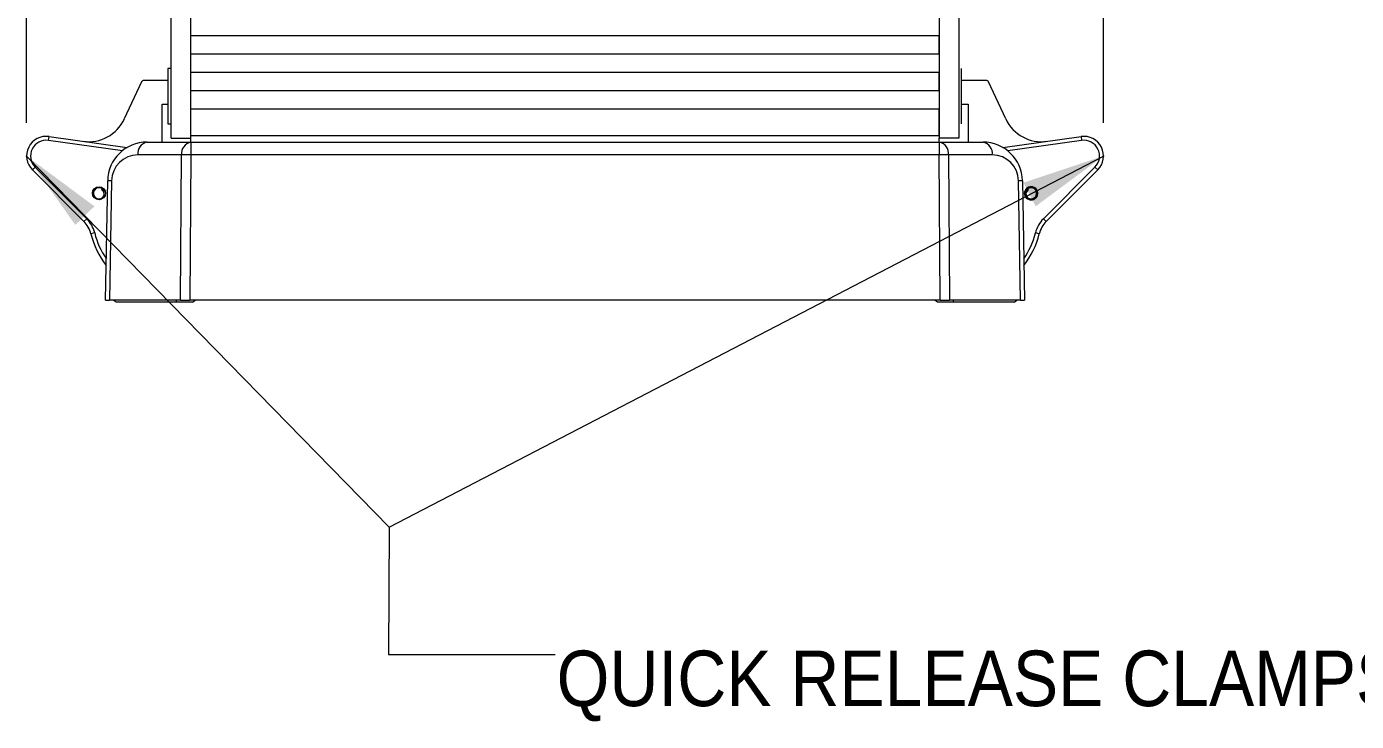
# Model space of a CAD drawing. Header units: millimetres. Extents: x 2 to 278, y 1 to 215.
# Drawn here: x 123.7 to 174.4, y 37.8 to 64.3 of the extents above; entities that cross this region are included whole.
import ezdxf

# ---------------------------------------------------------------- set-up
doc = ezdxf.new("R2010")
doc.units = ezdxf.units.MM
doc.header["$PDSIZE"] = -1
doc.styles.add('SLDTEXTSTYLE0', font='GOTHIC.TTF', dxfattribs={"width": 0.913})
doc.dimstyles.new('SLDDIMSTYLE0', dxfattribs={"dimtxt": 2.116667, "dimasz": 3.175, "dimexe": 0, "dimexo": 0.0625, "dimgap": 0.529167, "dimtad": 0, "dimtih": 1, "dimtoh": 1, "dimdec": 1, "dimlfac": 2, "dimrnd": 1e-09, "dimzin": 4, "dimdsep": 46, "dimtxsty": 'SLDTEXTSTYLE0', "dimsah": 1, "dimcen": 0.09, "dimadec": 0, "dimazin": 1, "dimtfac": 1, "dimtdec": 1, "dimtofl": 0, "dimtmove": 0, "dimatfit": 3, "dimfxl": 1, "dimfrac": 2, "dimtolj": 1, "dimtzin": 12, "dimarcsym": 0})

# ---------------------------------------------------------------- blocks, each defined once
blk = doc.blocks.new('_D_11')
at = {"color": 7, "linetype": 'Continuous', "lineweight": 0}
for p, q in [((123.75, 60.636), (123.75, 96.801)), ((164.766, 60.636), (164.766, 96.801)), ((123.75, 95.023), (137.666, 95.023)), ((140.379, 95.023), (139.735, 95.023)), ((139.735, 95.023), (139.735, 91.659)), ((148.136, 95.023), (148.78, 95.023)), ((148.78, 95.023), (148.78, 91.659)), ((164.766, 95.023), (150.85, 95.023)), ((139.735, 91.659), (140.379, 91.659)), ((148.78, 91.659), (148.136, 91.659))]:
    blk.add_line(p, q, dxfattribs=at)
at = {"color": 7, "linetype": 'Continuous', "lineweight": 18}
for points in [[(123.75, 95.023), (126.925, 94.515), (126.925, 95.531)], [(164.766, 95.023), (161.591, 95.531), (161.591, 94.515)]]:
    blk.add_solid(points, dxfattribs=at)
at = {"color": 7, "linetype": 'Continuous', "lineweight": 18, "char_height": 2.1167, "attachment_point": 1, "style": 'SLDTEXTSTYLE0'}
for s, insert in [('82.0mm', (138.876, 98.156)), ('3.23in', (140.379, 94.363))]:
    blk.add_mtext(s, dxfattribs=dict(at, insert=insert))

msp = doc.modelspace()

# ---------------------------------------------------------------- linework, layer by layer
at = {"color": 7, "linetype": 'Continuous', "lineweight": 18}
for p, q in [((129.258, 60.048), (129.258, 82.398)), ((130.008, 60.048), (130.008, 82.398)), ((158.508, 82.398), (158.508, 60.048)), ((159.258, 82.398), (159.258, 60.048)), ((130.008, 63.248), (130.008, 63.948)), ((158.508, 63.948), (130.008, 63.948)), ((158.508, 63.248), (158.508, 63.948)), ((158.508, 63.248), (130.008, 63.248)), ((129.258, 62.698), (129.133, 62.698)), ((129.133, 62.698), (129.133, 60.598)), ((130.008, 61.848), (130.008, 62.548)), ((158.508, 62.548), (130.008, 62.548)), ((158.508, 61.848), (158.508, 62.548)), ((159.358, 62.698), (159.358, 62.698)), ((159.358, 60.598), (159.358, 62.698)), ((128.131, 62.19), (127.472, 60.778)), ((129.133, 62.248), (128.222, 62.248)), ((158.508, 61.848), (130.008, 61.848)), ((160.294, 62.248), (159.358, 62.248)), ((161.043, 60.778), (160.385, 62.19)), ((128.908, 61.348), (129.133, 61.348)), ((128.908, 59.898), (128.908, 61.348)), ((159.358, 61.348), (159.608, 61.348)), ((159.608, 61.348), (159.608, 59.898)), ((130.008, 60.148), (130.008, 61.148)), ((158.508, 61.148), (130.008, 61.148)), ((158.508, 60.148), (158.508, 61.148)), ((129.133, 60.598), (129.258, 60.598)), ((159.358, 60.598), (159.358, 60.598)), ((124.583, 59.96), (124.604, 60.109)), ((127.397, 59.565), (124.583, 59.96)), ((124.604, 60.109), (127.579, 59.691)), ((128.338, 59.898), (130.005, 59.898)), ((129.258, 60.048), (130.008, 60.048)), ((130.005, 59.898), (130.008, 59.898)), ((130.005, 59.898), (130.005, 59.406)), ((130.008, 60.148), (158.508, 60.148)), ((130.008, 59.898), (130.008, 60.048)), ((130.008, 59.898), (158.508, 59.898)), ((159.258, 60.048), (158.508, 60.048)), ((158.508, 59.898), (158.508, 60.048)), ((158.508, 59.898), (158.51, 59.898)), ((158.51, 59.898), (158.51, 59.406)), ((158.51, 59.898), (160.177, 59.898)), ((160.937, 59.691), (163.912, 60.109)), ((163.932, 59.96), (161.119, 59.565)), ((163.912, 60.109), (163.932, 59.96)), ((129.652, 59.406), (127.985, 59.406)), ((129.612, 53.873), (129.652, 59.406)), ((130.005, 59.406), (129.965, 53.873)), ((158.51, 59.406), (130.005, 59.406)), ((158.55, 53.873), (158.51, 59.406)), ((158.864, 59.406), (158.904, 53.873)), ((160.531, 59.406), (158.864, 59.406)), ((124.075, 58.942), (123.969, 58.836)), ((125.933, 56.873), (123.969, 58.836)), ((124.075, 58.942), (126.039, 56.979)), ((162.477, 56.979), (164.44, 58.942)), ((164.546, 58.836), (162.583, 56.873)), ((164.546, 58.836), (164.44, 58.942)), ((126.759, 53.873), (126.839, 58.424)), ((126.985, 58.424), (126.906, 53.873)), ((161.61, 53.873), (161.531, 58.424)), ((161.677, 58.424), (161.756, 53.873)), ((126.627, 58.107), (126.604, 58.077)), ((126.684, 58.067), (126.715, 58.088)), ((161.832, 58.067), (161.801, 58.088)), ((161.888, 58.107), (161.911, 58.077)), ((126.039, 56.979), (125.933, 56.873)), ((162.583, 56.873), (162.477, 56.979)), ((126.343, 56.438), (126.197, 56.402)), ((162.318, 56.402), (162.173, 56.438)), ((126.759, 53.873), (126.906, 53.873)), ((127.052, 53.873), (126.906, 53.873)), ((129.465, 53.873), (127.052, 53.873)), ((127.158, 53.798), (127.052, 53.873)), ((129.465, 53.798), (127.158, 53.798)), ((129.612, 53.873), (129.465, 53.873)), ((129.465, 53.798), (129.465, 53.873)), ((130.067, 53.798), (129.465, 53.798)), ((129.612, 53.873), (129.965, 53.873)), ((158.55, 53.873), (129.965, 53.873)), ((130.067, 53.798), (130.173, 53.873)), ((158.449, 53.798), (158.343, 53.873)), ((159.05, 53.798), (158.449, 53.798)), ((158.55, 53.873), (158.904, 53.873)), ((159.05, 53.873), (158.904, 53.873)), ((161.464, 53.873), (159.05, 53.873)), ((159.05, 53.798), (159.05, 53.873)), ((161.357, 53.798), (159.05, 53.798)), ((161.357, 53.798), (161.464, 53.873)), ((161.61, 53.873), (161.464, 53.873)), ((161.61, 53.873), (161.756, 53.873))]:
    msp.add_line(p, q, dxfattribs=at)
at = {"color": 7, "linetype": 'Continuous', "lineweight": 0}
for p, q in [((123.75, 59.366), (137.564, 45.224)), ((137.564, 45.224), (164.766, 59.366)), ((137.564, 45.224), (137.537, 40.369)), ((137.537, 40.369), (143.887, 40.369))]:
    msp.add_line(p, q, dxfattribs=at)
at = {"color": 7, "linetype": 'Continuous', "lineweight": 18}
for centre in [(126.508, 57.948), (162.008, 57.948)]:
    msp.add_circle(centre, 0.25, dxfattribs=at)
for centre, radius, start, end in [((128.222, 62.148), 0.1, 90, 155), ((160.294, 62.148), 0.1, 25, 90), ((126.113, 61.412), 1.5, 262, 335), ((162.403, 61.412), 1.5, 205, 278), ((124.5, 59.366), 0.75, 82, 225), ((124.5, 59.366), 0.6, 82, 225), ((128.338, 58.398), 1.5, 90, 179), ((128.427, 59.461), 0.445, 101.4311, 187.0946), ((130.094, 59.461), 0.445, 101.4311, 187.0946), ((158.422, 59.461), 0.445, 352.9054, 78.5689), ((160.089, 59.461), 0.445, 352.9054, 78.5689), ((160.177, 58.398), 1.5, 1, 90), ((164.016, 59.366), 0.75, 315, 98), ((164.016, 59.366), 0.6, 315, 98), ((127.985, 58.406), 1, 90, 179), ((129.829, 37.941), 21.466, 89.5282, 90.4718), ((158.687, 37.941), 21.466, 89.5282, 90.4718), ((160.531, 58.406), 1, 1, 90), ((126.912, 55.435), 2.99, 88.5969, 91.4031), ((161.604, 55.435), 2.99, 88.5969, 91.4031), ((126.508, 57.948), 0.212, 34.0696, 304.0696), ((126.528, 57.918), 0.176, 304.0696, 64.3472), ((126.494, 57.939), 0.214, 308.2572, 51.6158), ((161.988, 57.918), 0.214, 117.6274, 235.9304), ((162.008, 57.948), 0.25, 235.9304, 145.9304), ((161.988, 57.918), 0.176, 115.6528, 235.9304), ((162.008, 57.948), 0.212, 235.9304, 145.9304), ((125.226, 56.165), 1, 13.6894, 45), ((125.226, 56.165), 1.15, 13.6894, 45), ((163.29, 56.165), 1.15, 135, 166.3106), ((163.29, 56.165), 1, 135, 166.3106), ((129.258, 57.148), 3.15, 193.6894, 218.1977), ((129.258, 57.148), 3, 193.6894, 214.5392), ((159.258, 57.148), 3, 325.4608, 346.3106), ((159.258, 57.148), 3.15, 321.8023, 346.3106)]:
    msp.add_arc(centre, radius, start, end, dxfattribs=at)
at = {"color": 7, "linetype": 'Continuous', "lineweight": 0}
for p in [(123.75, 59.366), (164.766, 59.366)]:
    msp.add_point(p, dxfattribs=at)
at = {"color": 7, "linetype": 'Continuous', "lineweight": 18}
for points in [[(123.75, 59.366), (125.605, 56.74), (126.332, 57.45)], [(164.766, 59.366), (161.715, 58.352), (162.183, 57.451)]]:
    msp.add_solid(points, dxfattribs=at)

# ---------------------------------------------------------------- texts
at = {"color": 7, "linetype": 'Continuous', "lineweight": 0, "insert": (143.938, 40.523), "char_height": 2.11667, "attachment_point": 1, "style": 'SLDTEXTSTYLE0'}
msp.add_mtext('QUICK RELEASE CLAMPS', dxfattribs=at)

# ---------------------------------------------------------------- dimensions: what is measured, and where the dimension line sits
at = {"color": 7, "linetype": 'Continuous', "lineweight": 18}
dim = msp.add_linear_dim(base=(164.766, 95.023), p1=(123.75, 59.366), p2=(164.766, 59.366), dimstyle='SLDDIMSTYLE0', dxfattribs=at)
dim.commit()
dim.dimension.update_dxf_attribs({"geometry": '_D_11', "text_midpoint": (144.258, 95.023), "dimtype": 160})

doc.saveas('drawing.dxf')
